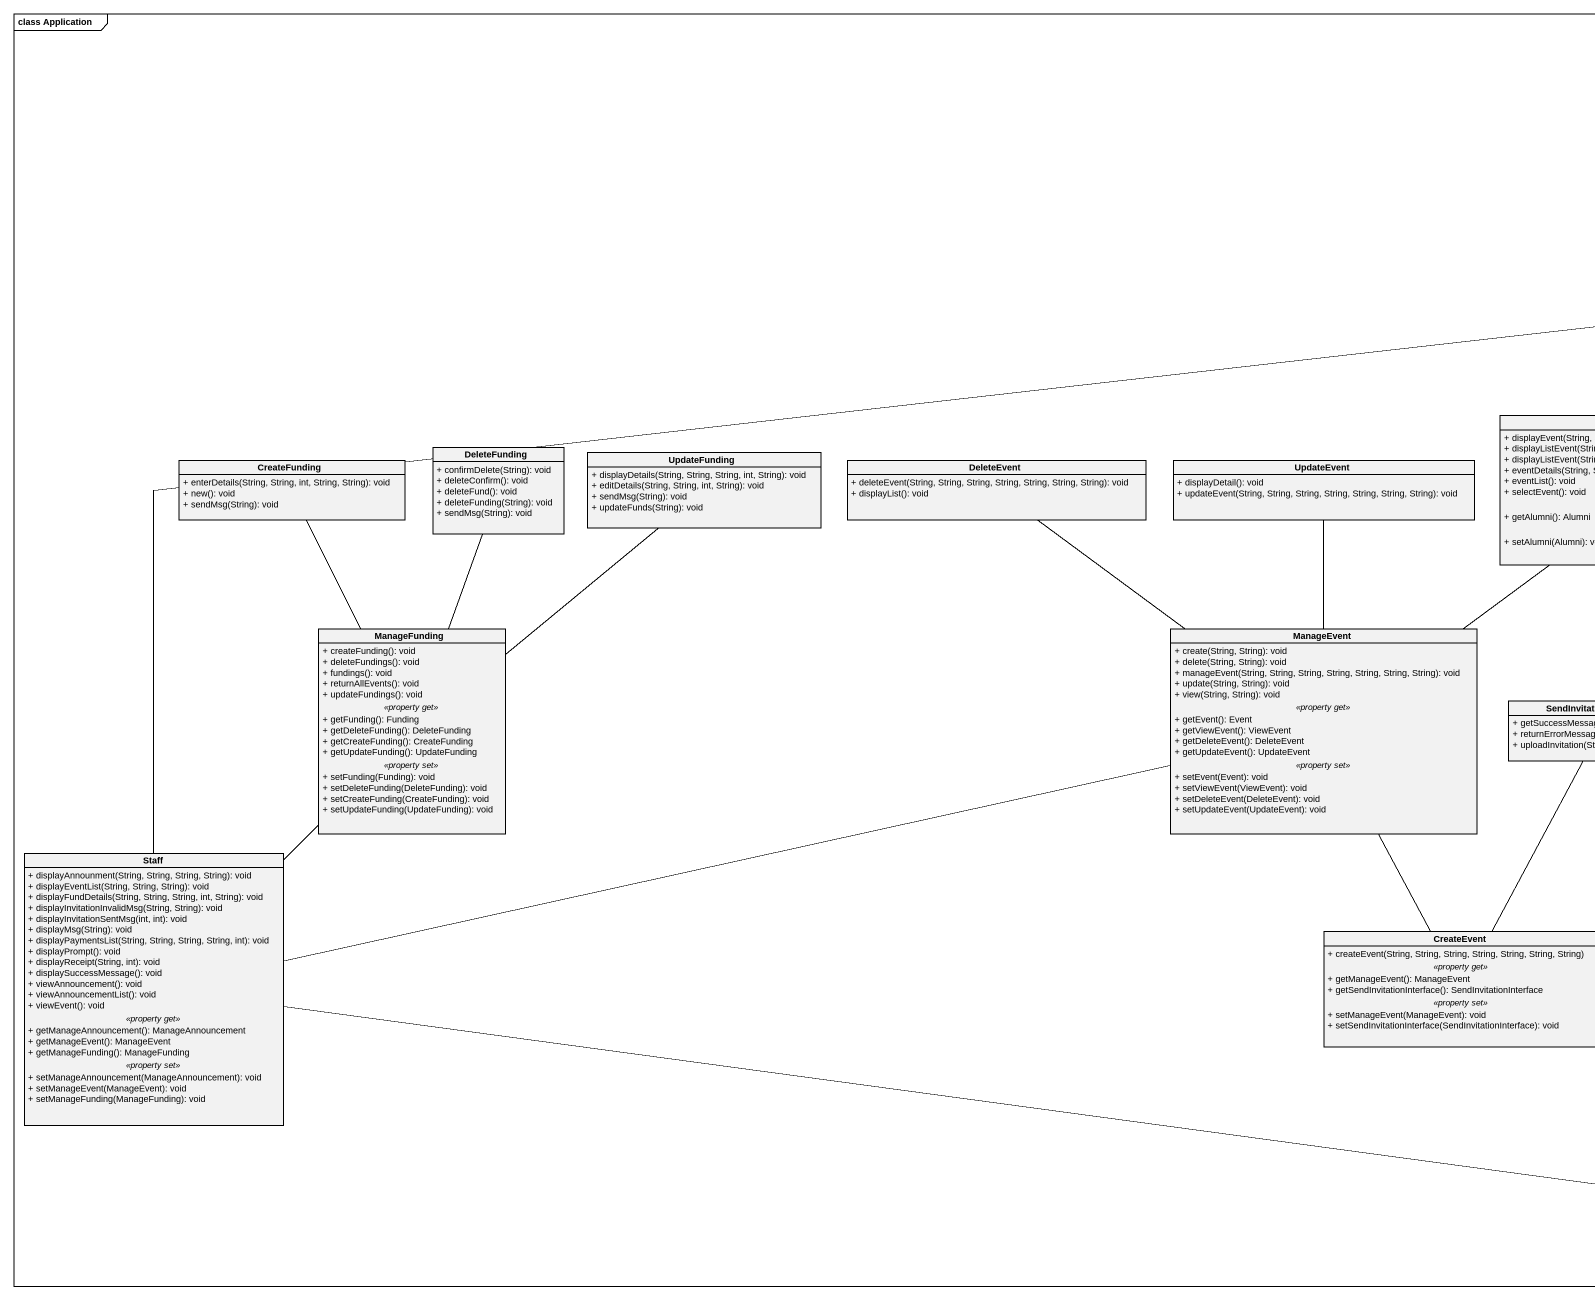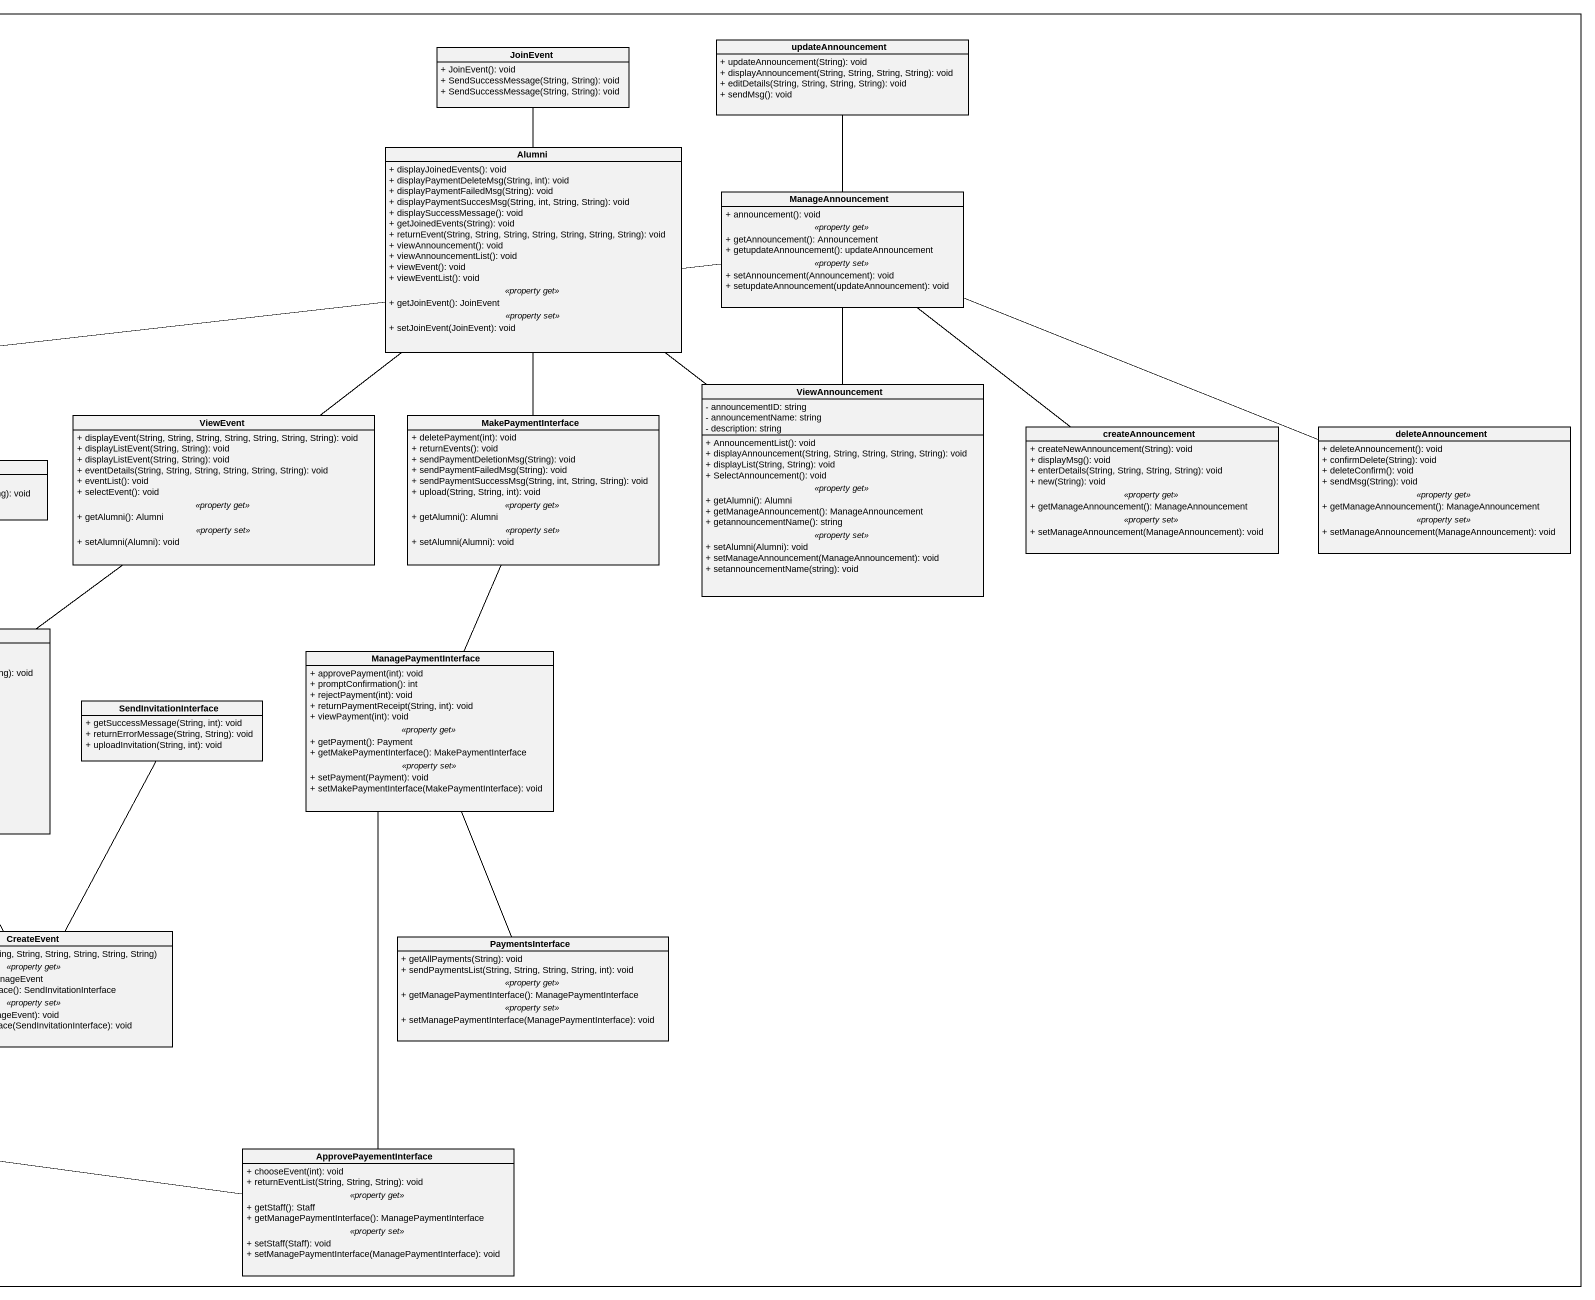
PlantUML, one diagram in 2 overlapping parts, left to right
@startuml
mainframe class Application
hide circle
hide empty members
skinparam classAttributeIconSize 0
class JoinEvent {
  + JoinEvent(): void
  + SendSuccessMessage(String, String): void
  + SendSuccessMessage(String, String): void
}
class updateAnnouncement {
  + updateAnnouncement(String): void
  + displayAnnouncement(String, String, String, String): void
  + editDetails(String, String, String, String): void
  + sendMsg(): void
}
class Alumni {
  + displayJoinedEvents(): void
  + displayPaymentDeleteMsg(String, int): void
  + displayPaymentFailedMsg(String): void
  + displayPaymentSuccesMsg(String, int, String, String): void
  + displaySuccessMessage(): void
  + getJoinedEvents(String): void
  + returnEvent(String, String, String, String, String, String, String): void
  + viewAnnouncement(): void
  + viewAnnouncementList(): void
  + viewEvent(): void
  + viewEventList(): void
  .. <<property get>> ..
  + getJoinEvent(): JoinEvent
  .. <<property set>> ..
  + setJoinEvent(JoinEvent): void
}
class ManageAnnouncement {
  + announcement(): void
  .. <<property get>> ..
  + getAnnouncement(): Announcement
  + getupdateAnnouncement(): updateAnnouncement
  .. <<property set>> ..
  + setAnnouncement(Announcement): void
  + setupdateAnnouncement(updateAnnouncement): void
}
class ViewAnnouncement {
  - announcementID: string
  - announcementName: string
  - description: string
  --
  + AnnouncementList(): void
  + displayAnnouncement(String, String, String, String, String): void
  + displayList(String, String): void
  + SelectAnnouncement(): void
  .. <<property get>> ..
  + getAlumni(): Alumni
  + getManageAnnouncement(): ManageAnnouncement
  + getannouncementName(): string
  .. <<property set>> ..
  + setAlumni(Alumni): void
  + setManageAnnouncement(ManageAnnouncement): void
  + setannouncementName(string): void
}
class DeleteFunding {
  + confirmDelete(String): void
  + deleteConfirm(): void
  + deleteFund(): void
  + deleteFunding(String): void
  + sendMsg(String): void
}
class UpdateFunding {
  + displayDetails(String, String, String, int, String): void
  + editDetails(String, String, int, String): void
  + sendMsg(String): void
  + updateFunds(String): void
}
class ViewEvent {
  + displayEvent(String, String, String, String, String, String, String): void
  + displayListEvent(String, String): void
  + displayListEvent(String, String): void
  + eventDetails(String, String, String, String, String, String): void
  + eventList(): void
  + selectEvent(): void
  .. <<property get>> ..
  + getAlumni(): Alumni
  .. <<property set>> ..
  + setAlumni(Alumni): void
}
class MakePaymentInterface {
  + deletePayment(int): void
  + returnEvents(): void
  + sendPaymentDeletionMsg(String): void
  + sendPaymentFailedMsg(String): void
  + sendPaymentSuccessMsg(String, int, String, String): void
  + upload(String, String, int): void
  .. <<property get>> ..
  + getAlumni(): Alumni
  .. <<property set>> ..
  + setAlumni(Alumni): void
}
class createAnnouncement {
  + createNewAnnouncement(String): void
  + displayMsg(): void
  + enterDetails(String, String, String, String): void
  + new(String): void
  .. <<property get>> ..
  + getManageAnnouncement(): ManageAnnouncement
  .. <<property set>> ..
  + setManageAnnouncement(ManageAnnouncement): void
}
class deleteAnnouncement {
  + deleteAnnouncement(): void
  + confirmDelete(String): void
  + deleteConfirm(): void
  + sendMsg(String): void
  .. <<property get>> ..
  + getManageAnnouncement(): ManageAnnouncement
  .. <<property set>> ..
  + setManageAnnouncement(ManageAnnouncement): void
}
class CreateFunding {
  + enterDetails(String, String, int, String, String): void
  + new(): void
  + sendMsg(String): void
}
class DeleteEvent {
  + deleteEvent(String, String, String, String, String, String, String): void
  + displayList(): void
}
class UpdateEvent {
  + displayDetail(): void
  + updateEvent(String, String, String, String, String, String, String): void
}
class ManageFunding {
  + createFunding(): void
  + deleteFundings(): void
  + fundings(): void
  + returnAllEvents(): void
  + updateFundings(): void
  .. <<property get>> ..
  + getFunding(): Funding
  + getDeleteFunding(): DeleteFunding
  + getCreateFunding(): CreateFunding
  + getUpdateFunding(): UpdateFunding
  .. <<property set>> ..
  + setFunding(Funding): void
  + setDeleteFunding(DeleteFunding): void
  + setCreateFunding(CreateFunding): void
  + setUpdateFunding(UpdateFunding): void
}
class ManageEvent {
  + create(String, String): void
  + delete(String, String): void
  + manageEvent(String, String, String, String, String, String, String): void
  + update(String, String): void
  + view(String, String): void
  .. <<property get>> ..
  + getEvent(): Event
  + getViewEvent(): ViewEvent
  + getDeleteEvent(): DeleteEvent
  + getUpdateEvent(): UpdateEvent
  .. <<property set>> ..
  + setEvent(Event): void
  + setViewEvent(ViewEvent): void
  + setDeleteEvent(DeleteEvent): void
  + setUpdateEvent(UpdateEvent): void
}
class ManagePaymentInterface {
  + approvePayment(int): void
  + promptConfirmation(): int
  + rejectPayment(int): void
  + returnPaymentReceipt(String, int): void
  + viewPayment(int): void
  .. <<property get>> ..
  + getPayment(): Payment
  + getMakePaymentInterface(): MakePaymentInterface
  .. <<property set>> ..
  + setPayment(Payment): void
  + setMakePaymentInterface(MakePaymentInterface): void
}
class SendInvitationInterface {
  + getSuccessMessage(String, int): void
  + returnErrorMessage(String, String): void
  + uploadInvitation(String, int): void
}
class Staff {
  + displayAnnounment(String, String, String, String): void
  + displayEventList(String, String, String): void
  + displayFundDetails(String, String, String, int, String): void
  + displayInvitationInvalidMsg(String, String): void
  + displayInvitationSentMsg(int, int): void
  + displayMsg(String): void
  + displayPaymentsList(String, String, String, String, int): void
  + displayPrompt(): void
  + displayReceipt(String, int): void
  + displaySuccessMessage(): void
  + viewAnnouncement(): void
  + viewAnnouncementList(): void
  + viewEvent(): void
  .. <<property get>> ..
  + getManageAnnouncement(): ManageAnnouncement
  + getManageEvent(): ManageEvent
  + getManageFunding(): ManageFunding
  .. <<property set>> ..
  + setManageAnnouncement(ManageAnnouncement): void
  + setManageEvent(ManageEvent): void
  + setManageFunding(ManageFunding): void
}
class CreateEvent {
  + createEvent(String, String, String, String, String, String, String)
  .. <<property get>> ..
  + getManageEvent(): ManageEvent
  + getSendInvitationInterface(): SendInvitationInterface
  .. <<property set>> ..
  + setManageEvent(ManageEvent): void
  + setSendInvitationInterface(SendInvitationInterface): void
}
class PaymentsInterface {
  + getAllPayments(String): void
  + sendPaymentsList(String, String, String, String, int): void
  .. <<property get>> ..
  + getManagePaymentInterface(): ManagePaymentInterface
  .. <<property set>> ..
  + setManagePaymentInterface(ManagePaymentInterface): void
}
class ApprovePayementInterface {
  + chooseEvent(int): void
  + returnEventList(String, String, String): void
  .. <<property get>> ..
  + getStaff(): Staff
  + getManagePaymentInterface(): ManagePaymentInterface
  .. <<property set>> ..
  + setStaff(Staff): void
  + setManagePaymentInterface(ManagePaymentInterface): void
}
Alumni -up- JoinEvent
ManageAnnouncement -up- updateAnnouncement
ViewAnnouncement -up- Alumni
ViewAnnouncement -up- ManageAnnouncement
ViewEvent -up- Alumni
MakePaymentInterface -up- Alumni
createAnnouncement -up- ManageAnnouncement
deleteAnnouncement -left- ManageAnnouncement
ManageFunding -up- DeleteFunding
ManageFunding -up- UpdateFunding
ManageFunding -up- CreateFunding
ManageEvent -up- ViewEvent
ManageEvent -up- DeleteEvent
ManageEvent -up- UpdateEvent
ManagePaymentInterface -up- MakePaymentInterface
Staff -right- ManageAnnouncement
Staff -up- ManageFunding
Staff -right- ManageEvent
CreateEvent -up- ManageEvent
CreateEvent -up- SendInvitationInterface
PaymentsInterface -up- ManagePaymentInterface
ApprovePayementInterface -up- ManagePaymentInterface
ApprovePayementInterface -left- Staff
@enduml
